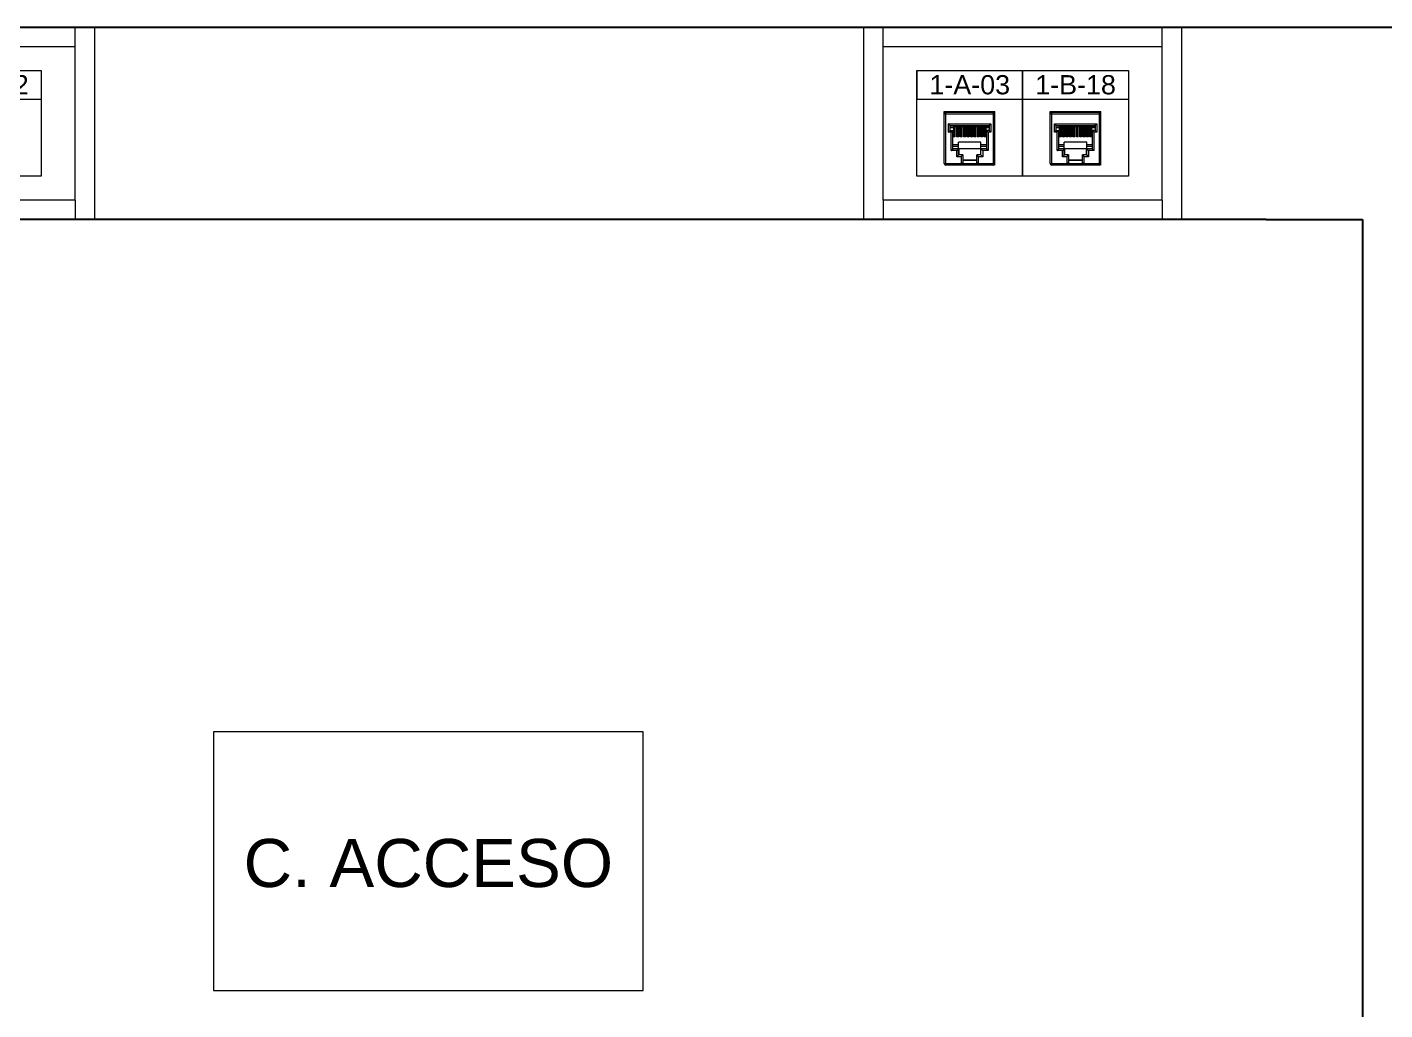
# Model space of a CAD drawing. Header units: millimetres. Extents: x 1256 to 2931, y 3298 to 3694.
# Drawn here: x 1344.9 to 1415.5, y 3485.1 to 3536.2 of the extents above; entities that cross this region are included whole.
import ezdxf

# ---------------------------------------------------------------- set-up
doc = ezdxf.new("R2010")
doc.units = ezdxf.units.MM
for name, color, linetype, lineweight in [('(B) 1U - NVR', 250, 'Continuous', 5), ('Canales', 250, 'Continuous', 25), ('Roseta', 250, 'Continuous', 5)]:
    doc.layers.add(name, color=color, linetype=linetype, lineweight=lineweight)
doc.styles.get("Standard").update_dxf_attribs({"font": 'Arial.ttf'})
pattern_1 = [(45, (-115.7926, -110.148788), (-0.03132663, 0.03132663), [])]
pattern_2 = [(45, (-110.2926, -110.148788), (-0.03132663, 0.03132663), [])]
pattern_3 = [(45, (1272.605396, 3416.090486), (-0.03132663, 0.03132663), [])]
pattern_4 = [(45, (1278.105396, 3416.090486), (-0.03132663, 0.03132663), [])]

# ---------------------------------------------------------------- blocks, each defined once
blk = doc.blocks.new('Roseta 4U - Legrand Mosaic Canal')
at = {"layer": 'Roseta'}
h = blk.add_hatch(dxfattribs=at)
h.set_pattern_fill('ANSI31', color=256, scale=0.013954, style=0)
h.set_pattern_definition(pattern_1)
h.paths.add_polyline_path([(4.928, 4.873), (4.869, 4.873), (4.853, 4.872), (4.853, 4.296), (4.928, 4.296)])
h = blk.add_hatch(dxfattribs=at)
h.set_pattern_fill('ANSI31', color=256, scale=0.013954, style=0)
h.set_pattern_definition(pattern_1)
h.paths.add_polyline_path([(5.105, 4.873), (5.043, 4.873), (5.031, 4.872), (5.031, 4.296), (5.105, 4.296)])
h.paths.add_polyline_path([(5.282, 4.873), (5.207, 4.873), (5.207, 4.296), (5.282, 4.296)])
h.paths.add_polyline_path([(5.46, 4.873), (5.385, 4.873), (5.385, 4.296), (5.46, 4.296)])
h.paths.add_polyline_path([(5.636, 4.873), (5.561, 4.873), (5.561, 4.296), (5.636, 4.296)])
h.paths.add_polyline_path([(5.739, 4.296), (5.814, 4.296), (5.814, 4.873), (5.739, 4.873)])
h.paths.add_polyline_path([(5.917, 4.296), (5.992, 4.296), (5.992, 4.873), (5.917, 4.873)])
h = blk.add_hatch(dxfattribs=at)
h.set_pattern_fill('ANSI31', color=256, scale=0.013954, style=0)
h.set_pattern_definition(pattern_1)
h.paths.add_polyline_path([(6.098, 4.296), (6.172, 4.296), (6.172, 4.873), (6.168, 4.873), (6.098, 4.873)])
h = blk.add_hatch(dxfattribs=at)
h.set_pattern_fill('ANSI31', color=256, scale=0.013954, style=0)
h.set_pattern_definition(pattern_2)
h.paths.add_polyline_path([(10.428, 4.873), (10.369, 4.873), (10.353, 4.872), (10.353, 4.296), (10.428, 4.296)])
h = blk.add_hatch(dxfattribs=at)
h.set_pattern_fill('ANSI31', color=256, scale=0.013954, style=0)
h.set_pattern_definition(pattern_2)
h.paths.add_polyline_path([(10.605, 4.873), (10.543, 4.873), (10.531, 4.872), (10.531, 4.296), (10.605, 4.296)])
h.paths.add_polyline_path([(10.782, 4.873), (10.707, 4.873), (10.707, 4.296), (10.782, 4.296)])
h.paths.add_polyline_path([(10.96, 4.873), (10.885, 4.873), (10.885, 4.296), (10.96, 4.296)])
h.paths.add_polyline_path([(11.136, 4.873), (11.061, 4.873), (11.061, 4.296), (11.136, 4.296)])
h.paths.add_polyline_path([(11.239, 4.296), (11.314, 4.296), (11.314, 4.873), (11.239, 4.873)])
h.paths.add_polyline_path([(11.417, 4.296), (11.492, 4.296), (11.492, 4.873), (11.417, 4.873)])
h = blk.add_hatch(dxfattribs=at)
h.set_pattern_fill('ANSI31', color=256, scale=0.013954, style=0)
h.set_pattern_definition(pattern_2)
h.paths.add_polyline_path([(11.598, 4.296), (11.672, 4.296), (11.672, 4.873), (11.668, 4.873), (11.598, 4.873)])
for p, q in [((0, 10), (16.52, 10)), ((0, 0), (0, 10)), ((1, 1), (1, 10)), ((15.52, 1), (15.52, 10)), ((16.52, 10), (16.52, 0)), ((1, 9), (15.52, 9)), ((2.76, 7.75), (8.26, 7.75)), ((2.76, 2.25), (2.76, 7.75)), ((2.76, 7.75), (2.76, 6.25)), ((8.26, 7.75), (8.26, 2.25)), ((8.26, 7.75), (13.76, 7.75)), ((8.26, 2.25), (8.26, 7.75)), ((8.26, 2.25), (8.26, 7.75)), ((13.76, 7.75), (13.76, 2.25)), ((2.76, 6.25), (13.76, 6.25)), ((4.184, 5.619), (6.818, 5.619)), ((9.684, 5.619), (12.318, 5.619)), ((6.748, 2.829), (4.272, 2.829)), ((12.248, 2.829), (9.772, 2.829)), ((8.26, 2.25), (2.76, 2.25)), ((13.76, 2.25), (8.26, 2.25)), ((15.52, 1), (1, 1)), ((1, 1), (1, 0)), ((15.52, 1), (15.52, 0)), ((16.52, 0), (0, 0))]:
    blk.add_line(p, q, dxfattribs=at)
at = {"layer": 'Roseta', "linetype": 'Continuous'}
for p, q in [((4.184, 2.916), (4.184, 5.619)), ((4.184, 5.497), (6.818, 5.497)), ((4.272, 2.829), (4.272, 5.619)), ((4.272, 5.584), (6.748, 5.584)), ((4.411, 4.972), (6.609, 4.972)), ((4.411, 4.538), (4.411, 4.972)), ((6.609, 4.972), (6.609, 4.538)), ((6.748, 2.829), (6.748, 5.619)), ((6.818, 2.829), (6.818, 5.619)), ((9.684, 2.916), (9.684, 5.619)), ((9.684, 5.497), (12.318, 5.497)), ((9.772, 2.829), (9.772, 5.619)), ((9.772, 5.584), (12.248, 5.584)), ((9.911, 4.972), (12.109, 4.972)), ((9.911, 4.538), (9.911, 4.972)), ((12.109, 4.972), (12.109, 4.538)), ((12.248, 2.829), (12.248, 5.619)), ((12.318, 2.829), (12.318, 5.619)), ((4.551, 4.538), (4.411, 4.538)), ((4.498, 4.884), (6.522, 4.884)), ((4.498, 4.625), (4.498, 4.884)), ((4.498, 4.884), (4.498, 4.884)), ((4.498, 4.873), (6.522, 4.873)), ((4.498, 4.833), (4.507, 4.833)), ((4.498, 4.625), (4.673, 4.625)), ((4.507, 4.756), (4.507, 4.873)), ((4.682, 4.843), (4.507, 4.843)), ((4.682, 4.756), (4.507, 4.756)), ((4.551, 3.579), (4.551, 4.538)), ((4.638, 3.666), (4.638, 4.625)), ((4.673, 4.756), (4.673, 4.296)), ((4.757, 4.296), (4.673, 4.296)), ((4.682, 4.296), (4.682, 4.873)), ((4.69, 4.873), (4.69, 4.296)), ((4.757, 4.296), (4.757, 4.833)), ((4.757, 4.833), (4.839, 4.833)), ((4.839, 4.832), (4.757, 4.832)), ((4.839, 4.296), (4.839, 4.833)), ((4.935, 4.296), (4.839, 4.296)), ((4.847, 4.873), (4.847, 4.296)), ((4.853, 4.873), (4.853, 4.296)), ((4.869, 4.873), (4.853, 4.872)), ((4.928, 4.873), (4.928, 4.296)), ((4.935, 4.296), (4.935, 4.833)), ((4.935, 4.833), (5.017, 4.833)), ((5.017, 4.832), (4.935, 4.832)), ((5.017, 4.296), (5.017, 4.833)), ((5.113, 4.296), (5.017, 4.296)), ((5.025, 4.873), (5.025, 4.296)), ((5.031, 4.873), (5.031, 4.296)), ((5.043, 4.873), (5.031, 4.872)), ((5.105, 4.873), (5.105, 4.296)), ((5.113, 4.296), (5.113, 4.833)), ((5.113, 4.833), (5.195, 4.833)), ((5.195, 4.832), (5.113, 4.832)), ((5.195, 4.296), (5.195, 4.833)), ((5.291, 4.296), (5.195, 4.296)), ((5.204, 4.873), (5.204, 4.296)), ((5.207, 4.873), (5.207, 4.296)), ((5.282, 4.873), (5.282, 4.296)), ((5.291, 4.296), (5.291, 4.833)), ((5.291, 4.833), (5.373, 4.833)), ((5.373, 4.832), (5.291, 4.832)), ((5.373, 4.296), (5.373, 4.833)), ((5.469, 4.296), (5.373, 4.296)), ((5.382, 4.873), (5.382, 4.296)), ((5.385, 4.873), (5.385, 4.296)), ((5.46, 4.873), (5.46, 4.296)), ((5.469, 4.296), (5.469, 4.833)), ((5.469, 4.833), (5.551, 4.833)), ((5.551, 4.832), (5.469, 4.832)), ((5.551, 4.296), (5.551, 4.833)), ((5.647, 4.296), (5.551, 4.296)), ((5.561, 4.873), (5.561, 4.296)), ((5.636, 4.873), (5.636, 4.296)), ((5.637, 4.873), (5.637, 4.296)), ((5.647, 4.296), (5.647, 4.833)), ((5.647, 4.833), (5.729, 4.833)), ((5.729, 4.832), (5.647, 4.832)), ((5.729, 4.296), (5.729, 4.833)), ((5.825, 4.296), (5.729, 4.296)), ((5.739, 4.873), (5.739, 4.296)), ((5.814, 4.873), (5.814, 4.296)), ((5.815, 4.873), (5.815, 4.296)), ((5.825, 4.296), (5.825, 4.833)), ((5.825, 4.833), (5.907, 4.833)), ((5.907, 4.832), (5.825, 4.832)), ((5.907, 4.296), (5.907, 4.833)), ((6.003, 4.296), (5.907, 4.296)), ((5.917, 4.873), (5.917, 4.296)), ((5.992, 4.873), (5.992, 4.296)), ((5.996, 4.873), (5.996, 4.296)), ((6.003, 4.296), (6.003, 4.833)), ((6.003, 4.833), (6.085, 4.833)), ((6.085, 4.832), (6.003, 4.832)), ((6.085, 4.296), (6.085, 4.833)), ((6.181, 4.296), (6.085, 4.296)), ((6.098, 4.873), (6.098, 4.296)), ((6.172, 4.873), (6.168, 4.873)), ((6.172, 4.873), (6.172, 4.296)), ((6.172, 4.873), (6.172, 4.873)), ((6.176, 4.873), (6.176, 4.296)), ((6.181, 4.296), (6.181, 4.833)), ((6.181, 4.833), (6.263, 4.833)), ((6.263, 4.832), (6.181, 4.832)), ((6.263, 4.296), (6.263, 4.833)), ((6.347, 4.296), (6.263, 4.296)), ((6.33, 4.296), (6.33, 4.873)), ((6.338, 4.296), (6.338, 4.873)), ((6.338, 4.843), (6.513, 4.843)), ((6.513, 4.756), (6.338, 4.756)), ((6.347, 4.756), (6.347, 4.296)), ((6.522, 4.625), (6.347, 4.625)), ((6.382, 4.625), (6.382, 3.666)), ((6.609, 4.538), (6.469, 4.538)), ((6.469, 4.538), (6.469, 3.579)), ((6.513, 4.756), (6.513, 4.873)), ((6.522, 4.833), (6.513, 4.833)), ((6.522, 4.884), (6.522, 4.625)), ((6.522, 4.884), (6.522, 4.884)), ((10.051, 4.538), (9.911, 4.538)), ((9.998, 4.884), (12.022, 4.884)), ((9.998, 4.625), (9.998, 4.884)), ((9.998, 4.884), (9.998, 4.884)), ((9.998, 4.873), (12.022, 4.873)), ((9.998, 4.833), (10.007, 4.833)), ((9.998, 4.625), (10.173, 4.625)), ((10.007, 4.756), (10.007, 4.873)), ((10.182, 4.843), (10.007, 4.843)), ((10.182, 4.756), (10.007, 4.756)), ((10.051, 3.579), (10.051, 4.538)), ((10.138, 3.666), (10.138, 4.625)), ((10.173, 4.756), (10.173, 4.296)), ((10.257, 4.296), (10.173, 4.296)), ((10.182, 4.296), (10.182, 4.873)), ((10.19, 4.873), (10.19, 4.296)), ((10.257, 4.296), (10.257, 4.833)), ((10.257, 4.833), (10.339, 4.833)), ((10.339, 4.832), (10.257, 4.832)), ((10.339, 4.296), (10.339, 4.833)), ((10.435, 4.296), (10.339, 4.296)), ((10.347, 4.873), (10.347, 4.296)), ((10.353, 4.873), (10.353, 4.296)), ((10.369, 4.873), (10.353, 4.872)), ((10.428, 4.873), (10.428, 4.296)), ((10.435, 4.296), (10.435, 4.833)), ((10.435, 4.833), (10.517, 4.833)), ((10.517, 4.832), (10.435, 4.832)), ((10.517, 4.296), (10.517, 4.833)), ((10.613, 4.296), (10.517, 4.296)), ((10.525, 4.873), (10.525, 4.296)), ((10.531, 4.873), (10.531, 4.296)), ((10.543, 4.873), (10.531, 4.872)), ((10.605, 4.873), (10.605, 4.296)), ((10.613, 4.296), (10.613, 4.833)), ((10.613, 4.833), (10.695, 4.833)), ((10.695, 4.832), (10.613, 4.832)), ((10.695, 4.296), (10.695, 4.833)), ((10.791, 4.296), (10.695, 4.296)), ((10.704, 4.873), (10.704, 4.296)), ((10.707, 4.873), (10.707, 4.296)), ((10.782, 4.873), (10.782, 4.296)), ((10.791, 4.296), (10.791, 4.833)), ((10.791, 4.833), (10.873, 4.833)), ((10.873, 4.832), (10.791, 4.832)), ((10.873, 4.296), (10.873, 4.833)), ((10.969, 4.296), (10.873, 4.296)), ((10.882, 4.873), (10.882, 4.296)), ((10.885, 4.873), (10.885, 4.296)), ((10.96, 4.873), (10.96, 4.296)), ((10.969, 4.296), (10.969, 4.833)), ((10.969, 4.833), (11.051, 4.833)), ((11.051, 4.832), (10.969, 4.832)), ((11.051, 4.296), (11.051, 4.833)), ((11.147, 4.296), (11.051, 4.296)), ((11.061, 4.873), (11.061, 4.296)), ((11.136, 4.873), (11.136, 4.296)), ((11.137, 4.873), (11.137, 4.296)), ((11.147, 4.296), (11.147, 4.833)), ((11.147, 4.833), (11.229, 4.833)), ((11.229, 4.832), (11.147, 4.832)), ((11.229, 4.296), (11.229, 4.833)), ((11.325, 4.296), (11.229, 4.296)), ((11.239, 4.873), (11.239, 4.296)), ((11.314, 4.873), (11.314, 4.296)), ((11.315, 4.873), (11.315, 4.296)), ((11.325, 4.296), (11.325, 4.833)), ((11.325, 4.833), (11.407, 4.833)), ((11.407, 4.832), (11.325, 4.832)), ((11.407, 4.296), (11.407, 4.833)), ((11.503, 4.296), (11.407, 4.296)), ((11.417, 4.873), (11.417, 4.296)), ((11.492, 4.873), (11.492, 4.296)), ((11.496, 4.873), (11.496, 4.296)), ((11.503, 4.296), (11.503, 4.833)), ((11.503, 4.833), (11.585, 4.833)), ((11.585, 4.832), (11.503, 4.832)), ((11.585, 4.296), (11.585, 4.833)), ((11.681, 4.296), (11.585, 4.296)), ((11.598, 4.873), (11.598, 4.296)), ((11.672, 4.873), (11.668, 4.873)), ((11.672, 4.873), (11.672, 4.296)), ((11.672, 4.873), (11.672, 4.873)), ((11.676, 4.873), (11.676, 4.296)), ((11.681, 4.296), (11.681, 4.833)), ((11.681, 4.833), (11.763, 4.833)), ((11.763, 4.832), (11.681, 4.832)), ((11.763, 4.296), (11.763, 4.833)), ((11.847, 4.296), (11.763, 4.296)), ((11.83, 4.296), (11.83, 4.873)), ((11.838, 4.296), (11.838, 4.873)), ((11.838, 4.843), (12.013, 4.843)), ((12.013, 4.756), (11.838, 4.756)), ((11.847, 4.756), (11.847, 4.296)), ((12.022, 4.625), (11.847, 4.625)), ((11.882, 4.625), (11.882, 3.666)), ((12.109, 4.538), (11.969, 4.538)), ((11.969, 4.538), (11.969, 3.579)), ((12.013, 4.756), (12.013, 4.873)), ((12.022, 4.833), (12.013, 4.833)), ((12.022, 4.884), (12.022, 4.625)), ((12.022, 4.884), (12.022, 4.884)), ((4.838, 3.579), (4.551, 3.579)), ((4.926, 3.875), (4.638, 3.875)), ((4.926, 3.788), (4.638, 3.788)), ((6.382, 3.666), (4.638, 3.666)), ((4.838, 3.265), (4.838, 3.579)), ((4.926, 3.352), (4.926, 4.015)), ((6.094, 4.015), (4.926, 4.015)), ((4.929, 3.666), (4.929, 3.352)), ((4.938, 3.666), (4.938, 3.352)), ((6.082, 3.352), (6.082, 3.666)), ((6.091, 3.352), (6.091, 3.666)), ((6.094, 3.352), (6.094, 4.015)), ((6.382, 3.875), (6.094, 3.875)), ((6.382, 3.788), (6.094, 3.788)), ((6.182, 3.579), (6.182, 3.265)), ((6.469, 3.579), (6.182, 3.579)), ((10.338, 3.579), (10.051, 3.579)), ((10.426, 3.875), (10.138, 3.875)), ((10.426, 3.788), (10.138, 3.788)), ((11.882, 3.666), (10.138, 3.666)), ((10.338, 3.265), (10.338, 3.579)), ((10.426, 3.352), (10.426, 4.015)), ((11.594, 4.015), (10.426, 4.015)), ((10.429, 3.666), (10.429, 3.352)), ((10.438, 3.666), (10.438, 3.352)), ((11.582, 3.352), (11.582, 3.666)), ((11.591, 3.352), (11.591, 3.666)), ((11.594, 3.352), (11.594, 4.015)), ((11.882, 3.875), (11.594, 3.875)), ((11.882, 3.788), (11.594, 3.788)), ((11.682, 3.579), (11.682, 3.265)), ((11.969, 3.579), (11.682, 3.579)), ((4.184, 2.916), (6.818, 2.916)), ((5.057, 3.265), (4.838, 3.265)), ((5.144, 3.352), (4.926, 3.352)), ((5.057, 3.265), (5.057, 2.916)), ((5.144, 3.352), (5.144, 2.941)), ((5.144, 3.108), (5.876, 3.108)), ((5.144, 3.099), (5.876, 3.099)), ((5.144, 3.09), (5.876, 3.09)), ((5.876, 2.941), (5.876, 3.352)), ((6.094, 3.352), (5.876, 3.352)), ((5.963, 2.916), (5.963, 3.265)), ((6.182, 3.265), (5.963, 3.265)), ((9.684, 2.916), (12.318, 2.916)), ((10.557, 3.265), (10.338, 3.265)), ((10.644, 3.352), (10.426, 3.352)), ((10.557, 3.265), (10.557, 2.916)), ((10.644, 3.352), (10.644, 2.941)), ((10.644, 3.108), (11.376, 3.108)), ((10.644, 3.099), (11.376, 3.099)), ((10.644, 3.09), (11.376, 3.09)), ((11.376, 2.941), (11.376, 3.352)), ((11.594, 3.352), (11.376, 3.352)), ((11.463, 2.916), (11.463, 3.265)), ((11.682, 3.265), (11.463, 3.265))]:
    blk.add_line(p, q, dxfattribs=at)
for centre, start, end in [((4.272, 5.497), 90, 180), ((6.748, 5.497), 36.23422, 90), ((9.772, 5.497), 90, 180), ((12.248, 5.497), 36.23422, 90), ((4.272, 2.916), 180, 270), ((6.748, 2.916), 270, 323.26635), ((9.772, 2.916), 180, 270), ((12.248, 2.916), 270, 323.26635)]:
    blk.add_arc(centre, 0.0872, start, end, dxfattribs=at)
for points, start_tangent, end_tangent in [([(4.498, 4.884), (4.495, 4.888), (4.488, 4.895), (4.478, 4.905), (4.466, 4.917), (4.453, 4.93), (4.439, 4.943), (4.425, 4.958), (4.411, 4.972)], (-0.707107, 0.707107), (-0.707107, 0.707107)), ([(6.522, 4.884), (6.525, 4.888), (6.532, 4.895), (6.542, 4.905), (6.554, 4.917), (6.567, 4.93), (6.581, 4.943), (6.595, 4.958), (6.609, 4.972)], (0.707107, 0.707107), (0.707107, 0.707107)), ([(9.998, 4.884), (9.995, 4.888), (9.988, 4.895), (9.978, 4.905), (9.966, 4.917), (9.953, 4.93), (9.939, 4.943), (9.925, 4.958), (9.911, 4.972)], (-0.707107, 0.707107), (-0.707107, 0.707107)), ([(12.022, 4.884), (12.025, 4.888), (12.032, 4.895), (12.042, 4.905), (12.054, 4.917), (12.067, 4.93), (12.081, 4.943), (12.095, 4.958), (12.109, 4.972)], (0.707107, 0.707107), (0.707107, 0.707107)), ([(4.411, 4.538), (4.425, 4.552), (4.44, 4.566), (4.454, 4.58), (4.467, 4.594), (4.479, 4.606), (4.489, 4.615), (4.496, 4.622), (4.498, 4.625)], (0.707107, 0.707107), (0.707107, 0.707107)), ([(4.551, 4.538), (4.565, 4.552), (4.579, 4.566), (4.593, 4.58), (4.606, 4.594), (4.618, 4.606), (4.628, 4.615), (4.635, 4.622), (4.638, 4.625)], (0.707107, 0.707107), (0.707107, 0.707107)), ([(6.469, 4.538), (6.455, 4.552), (6.441, 4.566), (6.427, 4.58), (6.414, 4.594), (6.402, 4.606), (6.392, 4.615), (6.385, 4.622), (6.382, 4.625)], (-0.707107, 0.707107), (-0.707107, 0.707107)), ([(6.609, 4.538), (6.595, 4.552), (6.58, 4.566), (6.566, 4.58), (6.553, 4.594), (6.541, 4.606), (6.531, 4.615), (6.524, 4.622), (6.522, 4.625)], (-0.707107, 0.707107), (-0.707107, 0.707107)), ([(9.911, 4.538), (9.925, 4.552), (9.94, 4.566), (9.954, 4.58), (9.967, 4.594), (9.979, 4.606), (9.989, 4.615), (9.996, 4.622), (9.998, 4.625)], (0.707107, 0.707107), (0.707107, 0.707107)), ([(10.051, 4.538), (10.065, 4.552), (10.079, 4.566), (10.093, 4.58), (10.106, 4.594), (10.118, 4.606), (10.128, 4.615), (10.135, 4.622), (10.138, 4.625)], (0.707107, 0.707107), (0.707107, 0.707107)), ([(11.969, 4.538), (11.955, 4.552), (11.941, 4.566), (11.927, 4.58), (11.914, 4.594), (11.902, 4.606), (11.892, 4.615), (11.885, 4.622), (11.882, 4.625)], (-0.707107, 0.707107), (-0.707107, 0.707107)), ([(12.109, 4.538), (12.095, 4.552), (12.08, 4.566), (12.066, 4.58), (12.053, 4.594), (12.041, 4.606), (12.031, 4.615), (12.024, 4.622), (12.022, 4.625)], (-0.707107, 0.707107), (-0.707107, 0.707107)), ([(4.551, 3.579), (4.565, 3.593), (4.579, 3.607), (4.593, 3.621), (4.606, 3.634), (4.618, 3.646), (4.628, 3.656), (4.635, 3.663), (4.638, 3.666)], (0.707107, 0.707107), (0.707107, 0.707107)), ([(4.838, 3.579), (4.853, 3.593), (4.867, 3.607), (4.881, 3.621), (4.894, 3.634), (4.906, 3.646), (4.916, 3.656), (4.923, 3.663), (4.926, 3.666)], (0.707107, 0.707107), (0.707107, 0.707107)), ([(6.182, 3.579), (6.167, 3.593), (6.153, 3.607), (6.139, 3.621), (6.126, 3.634), (6.114, 3.646), (6.104, 3.656), (6.097, 3.663), (6.094, 3.666)], (-0.707107, 0.707107), (-0.707107, 0.707107)), ([(6.469, 3.579), (6.455, 3.593), (6.441, 3.607), (6.427, 3.621), (6.414, 3.634), (6.402, 3.646), (6.392, 3.656), (6.385, 3.663), (6.382, 3.666)], (-0.707107, 0.707107), (-0.707107, 0.707107)), ([(10.051, 3.579), (10.065, 3.593), (10.079, 3.607), (10.093, 3.621), (10.106, 3.634), (10.118, 3.646), (10.128, 3.656), (10.135, 3.663), (10.138, 3.666)], (0.707107, 0.707107), (0.707107, 0.707107)), ([(10.338, 3.579), (10.353, 3.593), (10.367, 3.607), (10.381, 3.621), (10.394, 3.634), (10.406, 3.646), (10.416, 3.656), (10.423, 3.663), (10.426, 3.666)], (0.707107, 0.707107), (0.707107, 0.707107)), ([(11.682, 3.579), (11.667, 3.593), (11.653, 3.607), (11.639, 3.621), (11.626, 3.634), (11.614, 3.646), (11.604, 3.656), (11.597, 3.663), (11.594, 3.666)], (-0.707107, 0.707107), (-0.707107, 0.707107)), ([(11.969, 3.579), (11.955, 3.593), (11.941, 3.607), (11.927, 3.621), (11.914, 3.634), (11.902, 3.646), (11.892, 3.656), (11.885, 3.663), (11.882, 3.666)], (-0.707107, 0.707107), (-0.707107, 0.707107)), ([(4.838, 3.265), (4.853, 3.279), (4.867, 3.293), (4.881, 3.307), (4.894, 3.32), (4.906, 3.332), (4.916, 3.342), (4.923, 3.349), (4.926, 3.352)], (0.707107, 0.707107), (0.707107, 0.707107)), ([(5.057, 3.265), (5.071, 3.279), (5.085, 3.293), (5.099, 3.307), (5.112, 3.32), (5.124, 3.332), (5.134, 3.342), (5.141, 3.349), (5.144, 3.352)], (0.707107, 0.707107), (0.707107, 0.707107)), ([(5.144, 2.941), (5.141, 2.935), (5.132, 2.928), (5.118, 2.923), (5.1, 2.919), (5.078, 2.917), (5.057, 2.916)], (0, -1), (-1, 0)), ([(5.963, 3.265), (5.949, 3.279), (5.935, 3.293), (5.921, 3.307), (5.908, 3.32), (5.896, 3.332), (5.886, 3.342), (5.879, 3.349), (5.876, 3.352)], (-0.707107, 0.707107), (-0.707107, 0.707107)), ([(5.963, 2.916), (5.942, 2.917), (5.92, 2.919), (5.902, 2.923), (5.888, 2.928), (5.879, 2.935), (5.876, 2.941)], (-1, 0), (0, 1)), ([(6.182, 3.265), (6.167, 3.279), (6.153, 3.293), (6.139, 3.307), (6.126, 3.32), (6.114, 3.332), (6.104, 3.342), (6.097, 3.349), (6.094, 3.352)], (-0.707107, 0.707107), (-0.707107, 0.707107)), ([(10.338, 3.265), (10.353, 3.279), (10.367, 3.293), (10.381, 3.307), (10.394, 3.32), (10.406, 3.332), (10.416, 3.342), (10.423, 3.349), (10.426, 3.352)], (0.707107, 0.707107), (0.707107, 0.707107)), ([(10.557, 3.265), (10.571, 3.279), (10.585, 3.293), (10.599, 3.307), (10.612, 3.32), (10.624, 3.332), (10.634, 3.342), (10.641, 3.349), (10.644, 3.352)], (0.707107, 0.707107), (0.707107, 0.707107)), ([(10.644, 2.941), (10.641, 2.935), (10.632, 2.928), (10.618, 2.923), (10.6, 2.919), (10.578, 2.917), (10.557, 2.916)], (0, -1), (-1, 0)), ([(11.463, 3.265), (11.449, 3.279), (11.435, 3.293), (11.421, 3.307), (11.408, 3.32), (11.396, 3.332), (11.386, 3.342), (11.379, 3.349), (11.376, 3.352)], (-0.707107, 0.707107), (-0.707107, 0.707107)), ([(11.463, 2.916), (11.442, 2.917), (11.42, 2.919), (11.402, 2.923), (11.388, 2.928), (11.379, 2.935), (11.376, 2.941)], (-1, 0), (0, 1)), ([(11.682, 3.265), (11.667, 3.279), (11.653, 3.293), (11.639, 3.307), (11.626, 3.32), (11.614, 3.332), (11.604, 3.342), (11.597, 3.349), (11.594, 3.352)], (-0.707107, 0.707107), (-0.707107, 0.707107))]:
    blk.add_spline(points, degree=3, dxfattribs=dict(at, start_tangent=start_tangent, end_tangent=end_tangent))
at = {"layer": 'Roseta', "char_height": 1, "attachment_point": 5}
for s, insert in [('1-A-01', (5.51, 6.999)), ('1-A-02', (11.01, 6.999))]:
    blk.add_mtext_dynamic_manual_height_columns(s, width=5.5, gutter_width=12.5, heights=[1.5], dxfattribs=dict(at, insert=insert))

msp = doc.modelspace()

# ---------------------------------------------------------------- hatches: boundary and pattern name
at = {"layer": 'Roseta'}
h = msp.add_hatch(dxfattribs=at)
h.set_pattern_fill('ANSI31', color=256, scale=0.013954, style=0)
h.set_pattern_definition(pattern_3)
h.paths.add_polyline_path([(1393.326, 3531.112), (1393.267, 3531.112), (1393.251, 3531.111), (1393.251, 3530.535), (1393.326, 3530.535)])
h = msp.add_hatch(dxfattribs=at)
h.set_pattern_fill('ANSI31', color=256, scale=0.013954, style=0)
h.set_pattern_definition(pattern_3)
h.paths.add_polyline_path([(1393.503, 3531.112), (1393.441, 3531.112), (1393.429, 3531.111), (1393.429, 3530.535), (1393.503, 3530.535)])
h.paths.add_polyline_path([(1393.68, 3531.112), (1393.605, 3531.112), (1393.605, 3530.535), (1393.68, 3530.535)])
h.paths.add_polyline_path([(1393.858, 3531.112), (1393.783, 3531.112), (1393.783, 3530.535), (1393.858, 3530.535)])
h.paths.add_polyline_path([(1394.034, 3531.112), (1393.959, 3531.112), (1393.959, 3530.535), (1394.034, 3530.535)])
h.paths.add_polyline_path([(1394.137, 3530.535), (1394.212, 3530.535), (1394.212, 3531.112), (1394.137, 3531.112)])
h.paths.add_polyline_path([(1394.315, 3530.535), (1394.39, 3530.535), (1394.39, 3531.112), (1394.315, 3531.112)])
h = msp.add_hatch(dxfattribs=at)
h.set_pattern_fill('ANSI31', color=256, scale=0.013954, style=0)
h.set_pattern_definition(pattern_3)
h.paths.add_polyline_path([(1394.496, 3530.535), (1394.57, 3530.535), (1394.57, 3531.112), (1394.566, 3531.112), (1394.496, 3531.112)])
h = msp.add_hatch(dxfattribs=at)
h.set_pattern_fill('ANSI31', color=256, scale=0.013954, style=0)
h.set_pattern_definition(pattern_4)
h.paths.add_polyline_path([(1398.826, 3531.112), (1398.767, 3531.112), (1398.751, 3531.111), (1398.751, 3530.535), (1398.826, 3530.535)])
h = msp.add_hatch(dxfattribs=at)
h.set_pattern_fill('ANSI31', color=256, scale=0.013954, style=0)
h.set_pattern_definition(pattern_4)
h.paths.add_polyline_path([(1399.003, 3531.112), (1398.941, 3531.112), (1398.929, 3531.111), (1398.929, 3530.535), (1399.003, 3530.535)])
h.paths.add_polyline_path([(1399.18, 3531.112), (1399.105, 3531.112), (1399.105, 3530.535), (1399.18, 3530.535)])
h.paths.add_polyline_path([(1399.358, 3531.112), (1399.283, 3531.112), (1399.283, 3530.535), (1399.358, 3530.535)])
h.paths.add_polyline_path([(1399.534, 3531.112), (1399.459, 3531.112), (1399.459, 3530.535), (1399.534, 3530.535)])
h.paths.add_polyline_path([(1399.637, 3530.535), (1399.712, 3530.535), (1399.712, 3531.112), (1399.637, 3531.112)])
h.paths.add_polyline_path([(1399.815, 3530.535), (1399.89, 3530.535), (1399.89, 3531.112), (1399.815, 3531.112)])
h = msp.add_hatch(dxfattribs=at)
h.set_pattern_fill('ANSI31', color=256, scale=0.013954, style=0)
h.set_pattern_definition(pattern_4)
h.paths.add_polyline_path([(1399.996, 3530.535), (1400.07, 3530.535), (1400.07, 3531.112), (1400.066, 3531.112), (1399.996, 3531.112)])

# ---------------------------------------------------------------- linework, layer by layer
at = {"layer": '(B) 1U - NVR'}
for p, q in [((1354.596, 3499.597), (1354.596, 3486.148)), ((1376.925, 3499.597), (1354.596, 3499.597)), ((1376.925, 3486.148), (1376.925, 3499.597)), ((1354.596, 3486.148), (1376.925, 3486.148))]:
    msp.add_line(p, q, dxfattribs=at)
at = {"layer": 'Canales'}
for p, q in [((1274.318, 3536.239), (1419.318, 3536.239)), ((1409.318, 3526.239), (1274.318, 3526.239)), ((1409.318, 3526.239), (1414.318, 3526.239)), ((1414.318, 3526.239), (1414.318, 3521.239)), ((1414.318, 3521.239), (1414.318, 3471.239))]:
    msp.add_line(p, q, dxfattribs=at)
at = {"layer": 'Roseta'}
for p, q in [((1388.398, 3536.239), (1404.918, 3536.239)), ((1388.398, 3526.239), (1388.398, 3536.239)), ((1389.398, 3527.239), (1389.398, 3536.239)), ((1403.918, 3527.239), (1403.918, 3536.239)), ((1404.918, 3536.239), (1404.918, 3526.239)), ((1389.398, 3535.239), (1403.918, 3535.239)), ((1391.158, 3533.989), (1396.658, 3533.989)), ((1391.158, 3528.489), (1391.158, 3533.989)), ((1391.158, 3533.989), (1391.158, 3532.489)), ((1396.658, 3533.989), (1396.658, 3528.489)), ((1396.658, 3533.989), (1402.158, 3533.989)), ((1396.658, 3528.489), (1396.658, 3533.989)), ((1396.658, 3528.489), (1396.658, 3533.989)), ((1402.158, 3533.989), (1402.158, 3528.489)), ((1391.158, 3532.489), (1402.158, 3532.489)), ((1392.582, 3531.859), (1395.216, 3531.859)), ((1398.082, 3531.859), (1400.716, 3531.859)), ((1395.146, 3529.068), (1392.67, 3529.068)), ((1400.646, 3529.068), (1398.17, 3529.068)), ((1396.658, 3528.489), (1391.158, 3528.489)), ((1402.158, 3528.489), (1396.658, 3528.489)), ((1403.918, 3527.239), (1389.398, 3527.239)), ((1389.398, 3527.239), (1389.398, 3526.239)), ((1403.918, 3527.239), (1403.918, 3526.239)), ((1404.918, 3526.239), (1388.398, 3526.239))]:
    msp.add_line(p, q, dxfattribs=at)
at = {"layer": 'Roseta', "linetype": 'Continuous'}
for p, q in [((1392.582, 3529.155), (1392.582, 3531.859)), ((1392.582, 3531.736), (1395.216, 3531.736)), ((1392.67, 3529.068), (1392.67, 3531.859)), ((1392.67, 3531.824), (1395.146, 3531.824)), ((1395.146, 3529.068), (1395.146, 3531.859)), ((1395.216, 3529.068), (1395.216, 3531.859)), ((1398.082, 3529.155), (1398.082, 3531.859)), ((1398.082, 3531.736), (1400.716, 3531.736)), ((1398.17, 3529.068), (1398.17, 3531.859)), ((1398.17, 3531.824), (1400.646, 3531.824)), ((1400.646, 3529.068), (1400.646, 3531.859)), ((1400.716, 3529.068), (1400.716, 3531.859)), ((1392.809, 3531.211), (1395.007, 3531.211)), ((1392.809, 3530.777), (1392.809, 3531.211)), ((1392.949, 3530.777), (1392.809, 3530.777)), ((1392.896, 3531.124), (1394.92, 3531.124)), ((1392.896, 3530.864), (1392.896, 3531.124)), ((1392.896, 3531.124), (1392.896, 3531.124)), ((1392.896, 3531.112), (1394.92, 3531.112)), ((1392.896, 3531.072), (1392.905, 3531.072)), ((1392.896, 3530.864), (1393.071, 3530.864)), ((1392.905, 3530.995), (1392.905, 3531.112)), ((1393.08, 3531.082), (1392.905, 3531.082)), ((1393.08, 3530.995), (1392.905, 3530.995)), ((1392.949, 3529.818), (1392.949, 3530.777)), ((1393.036, 3529.905), (1393.036, 3530.864)), ((1393.071, 3530.995), (1393.071, 3530.535)), ((1393.08, 3530.535), (1393.08, 3531.112)), ((1393.088, 3531.112), (1393.088, 3530.535)), ((1393.155, 3530.535), (1393.155, 3531.073)), ((1393.155, 3531.073), (1393.237, 3531.073)), ((1393.237, 3531.072), (1393.155, 3531.072)), ((1393.237, 3530.535), (1393.237, 3531.073)), ((1393.245, 3531.112), (1393.245, 3530.535)), ((1393.251, 3531.112), (1393.251, 3530.535)), ((1393.267, 3531.112), (1393.251, 3531.111)), ((1393.326, 3531.112), (1393.326, 3530.535)), ((1393.333, 3530.535), (1393.333, 3531.073)), ((1393.333, 3531.073), (1393.415, 3531.073)), ((1393.415, 3531.072), (1393.333, 3531.072)), ((1393.415, 3530.535), (1393.415, 3531.073)), ((1393.423, 3531.112), (1393.423, 3530.535)), ((1393.429, 3531.112), (1393.429, 3530.535)), ((1393.441, 3531.112), (1393.429, 3531.111)), ((1393.503, 3531.112), (1393.503, 3530.535)), ((1393.511, 3530.535), (1393.511, 3531.073)), ((1393.511, 3531.073), (1393.593, 3531.073)), ((1393.593, 3531.072), (1393.511, 3531.072)), ((1393.593, 3530.535), (1393.593, 3531.073)), ((1393.602, 3531.112), (1393.602, 3530.535)), ((1393.605, 3531.112), (1393.605, 3530.535)), ((1393.68, 3531.112), (1393.68, 3530.535)), ((1393.689, 3530.535), (1393.689, 3531.073)), ((1393.689, 3531.073), (1393.771, 3531.073)), ((1393.771, 3531.072), (1393.689, 3531.072)), ((1393.771, 3530.535), (1393.771, 3531.073)), ((1393.78, 3531.112), (1393.78, 3530.535)), ((1393.783, 3531.112), (1393.783, 3530.535)), ((1393.858, 3531.112), (1393.858, 3530.535)), ((1393.867, 3530.535), (1393.867, 3531.073)), ((1393.867, 3531.073), (1393.949, 3531.073)), ((1393.949, 3531.072), (1393.867, 3531.072)), ((1393.949, 3530.535), (1393.949, 3531.073)), ((1393.959, 3531.112), (1393.959, 3530.535)), ((1394.034, 3531.112), (1394.034, 3530.535)), ((1394.035, 3531.112), (1394.035, 3530.535)), ((1394.045, 3530.535), (1394.045, 3531.073)), ((1394.045, 3531.073), (1394.127, 3531.073)), ((1394.127, 3531.072), (1394.045, 3531.072)), ((1394.127, 3530.535), (1394.127, 3531.073)), ((1394.137, 3531.112), (1394.137, 3530.535)), ((1394.212, 3531.112), (1394.212, 3530.535)), ((1394.213, 3531.112), (1394.213, 3530.535)), ((1394.223, 3530.535), (1394.223, 3531.073)), ((1394.223, 3531.073), (1394.305, 3531.073)), ((1394.305, 3531.072), (1394.223, 3531.072)), ((1394.305, 3530.535), (1394.305, 3531.073)), ((1394.315, 3531.112), (1394.315, 3530.535)), ((1394.39, 3531.112), (1394.39, 3530.535)), ((1394.394, 3531.112), (1394.394, 3530.535)), ((1394.401, 3530.535), (1394.401, 3531.073)), ((1394.401, 3531.073), (1394.483, 3531.073)), ((1394.483, 3531.072), (1394.401, 3531.072)), ((1394.483, 3530.535), (1394.483, 3531.073)), ((1394.496, 3531.112), (1394.496, 3530.535)), ((1394.57, 3531.112), (1394.566, 3531.112)), ((1394.57, 3531.113), (1394.57, 3531.112)), ((1394.57, 3531.112), (1394.57, 3530.535)), ((1394.574, 3531.112), (1394.574, 3530.535)), ((1394.579, 3530.535), (1394.579, 3531.073)), ((1394.579, 3531.073), (1394.661, 3531.073)), ((1394.661, 3531.072), (1394.579, 3531.072)), ((1394.661, 3530.535), (1394.661, 3531.073)), ((1394.728, 3530.535), (1394.728, 3531.112)), ((1394.736, 3530.535), (1394.736, 3531.112)), ((1394.736, 3531.082), (1394.911, 3531.082)), ((1394.911, 3530.995), (1394.736, 3530.995)), ((1394.745, 3530.995), (1394.745, 3530.535)), ((1394.92, 3530.864), (1394.745, 3530.864)), ((1394.78, 3530.864), (1394.78, 3529.905)), ((1395.007, 3530.777), (1394.867, 3530.777)), ((1394.867, 3530.777), (1394.867, 3529.818)), ((1394.911, 3530.995), (1394.911, 3531.112)), ((1394.92, 3531.072), (1394.911, 3531.072)), ((1394.92, 3531.124), (1394.92, 3530.864)), ((1394.92, 3531.124), (1394.92, 3531.124)), ((1395.007, 3531.211), (1395.007, 3530.777)), ((1398.309, 3531.211), (1400.507, 3531.211)), ((1398.309, 3530.777), (1398.309, 3531.211)), ((1398.449, 3530.777), (1398.309, 3530.777)), ((1398.396, 3531.124), (1400.42, 3531.124)), ((1398.396, 3530.864), (1398.396, 3531.124)), ((1398.396, 3531.124), (1398.396, 3531.124)), ((1398.396, 3531.112), (1400.42, 3531.112)), ((1398.396, 3531.072), (1398.405, 3531.072)), ((1398.396, 3530.864), (1398.571, 3530.864)), ((1398.405, 3530.995), (1398.405, 3531.112)), ((1398.58, 3531.082), (1398.405, 3531.082)), ((1398.58, 3530.995), (1398.405, 3530.995)), ((1398.449, 3529.818), (1398.449, 3530.777)), ((1398.536, 3529.905), (1398.536, 3530.864)), ((1398.571, 3530.995), (1398.571, 3530.535)), ((1398.58, 3530.535), (1398.58, 3531.112)), ((1398.588, 3531.112), (1398.588, 3530.535)), ((1398.655, 3530.535), (1398.655, 3531.073)), ((1398.655, 3531.073), (1398.737, 3531.073)), ((1398.737, 3531.072), (1398.655, 3531.072)), ((1398.737, 3530.535), (1398.737, 3531.073)), ((1398.745, 3531.112), (1398.745, 3530.535)), ((1398.751, 3531.112), (1398.751, 3530.535)), ((1398.767, 3531.112), (1398.751, 3531.111)), ((1398.826, 3531.112), (1398.826, 3530.535)), ((1398.833, 3530.535), (1398.833, 3531.073)), ((1398.833, 3531.073), (1398.915, 3531.073)), ((1398.915, 3531.072), (1398.833, 3531.072)), ((1398.915, 3530.535), (1398.915, 3531.073)), ((1398.923, 3531.112), (1398.923, 3530.535)), ((1398.929, 3531.112), (1398.929, 3530.535)), ((1398.941, 3531.112), (1398.929, 3531.111)), ((1399.003, 3531.112), (1399.003, 3530.535)), ((1399.011, 3530.535), (1399.011, 3531.073)), ((1399.011, 3531.073), (1399.093, 3531.073)), ((1399.093, 3531.072), (1399.011, 3531.072)), ((1399.093, 3530.535), (1399.093, 3531.073)), ((1399.102, 3531.112), (1399.102, 3530.535)), ((1399.105, 3531.112), (1399.105, 3530.535)), ((1399.18, 3531.112), (1399.18, 3530.535)), ((1399.189, 3530.535), (1399.189, 3531.073)), ((1399.189, 3531.073), (1399.271, 3531.073)), ((1399.271, 3531.072), (1399.189, 3531.072)), ((1399.271, 3530.535), (1399.271, 3531.073)), ((1399.28, 3531.112), (1399.28, 3530.535)), ((1399.283, 3531.112), (1399.283, 3530.535)), ((1399.358, 3531.112), (1399.358, 3530.535)), ((1399.367, 3530.535), (1399.367, 3531.073)), ((1399.367, 3531.073), (1399.449, 3531.073)), ((1399.449, 3531.072), (1399.367, 3531.072)), ((1399.449, 3530.535), (1399.449, 3531.073)), ((1399.459, 3531.112), (1399.459, 3530.535)), ((1399.534, 3531.112), (1399.534, 3530.535)), ((1399.535, 3531.112), (1399.535, 3530.535)), ((1399.545, 3530.535), (1399.545, 3531.073)), ((1399.545, 3531.073), (1399.627, 3531.073)), ((1399.627, 3531.072), (1399.545, 3531.072)), ((1399.627, 3530.535), (1399.627, 3531.073)), ((1399.637, 3531.112), (1399.637, 3530.535)), ((1399.712, 3531.112), (1399.712, 3530.535)), ((1399.713, 3531.112), (1399.713, 3530.535)), ((1399.723, 3530.535), (1399.723, 3531.073)), ((1399.723, 3531.073), (1399.805, 3531.073)), ((1399.805, 3531.072), (1399.723, 3531.072)), ((1399.805, 3530.535), (1399.805, 3531.073)), ((1399.815, 3531.112), (1399.815, 3530.535)), ((1399.89, 3531.112), (1399.89, 3530.535)), ((1399.894, 3531.112), (1399.894, 3530.535)), ((1399.901, 3530.535), (1399.901, 3531.073)), ((1399.901, 3531.073), (1399.983, 3531.073)), ((1399.983, 3531.072), (1399.901, 3531.072)), ((1399.983, 3530.535), (1399.983, 3531.073)), ((1399.996, 3531.112), (1399.996, 3530.535)), ((1400.07, 3531.112), (1400.066, 3531.112)), ((1400.07, 3531.113), (1400.07, 3531.112)), ((1400.07, 3531.112), (1400.07, 3530.535)), ((1400.074, 3531.112), (1400.074, 3530.535)), ((1400.079, 3530.535), (1400.079, 3531.073)), ((1400.079, 3531.073), (1400.161, 3531.073)), ((1400.161, 3531.072), (1400.079, 3531.072)), ((1400.161, 3530.535), (1400.161, 3531.073)), ((1400.228, 3530.535), (1400.228, 3531.112)), ((1400.236, 3530.535), (1400.236, 3531.112)), ((1400.236, 3531.082), (1400.411, 3531.082)), ((1400.411, 3530.995), (1400.236, 3530.995)), ((1400.245, 3530.995), (1400.245, 3530.535)), ((1400.42, 3530.864), (1400.245, 3530.864)), ((1400.28, 3530.864), (1400.28, 3529.905)), ((1400.507, 3530.777), (1400.367, 3530.777)), ((1400.367, 3530.777), (1400.367, 3529.818)), ((1400.411, 3530.995), (1400.411, 3531.112)), ((1400.42, 3531.072), (1400.411, 3531.072)), ((1400.42, 3531.124), (1400.42, 3530.864)), ((1400.42, 3531.124), (1400.42, 3531.124)), ((1400.507, 3531.211), (1400.507, 3530.777)), ((1393.324, 3530.114), (1393.036, 3530.114)), ((1393.324, 3530.027), (1393.036, 3530.027)), ((1393.155, 3530.535), (1393.071, 3530.535)), ((1393.333, 3530.535), (1393.237, 3530.535)), ((1393.324, 3529.591), (1393.324, 3530.254)), ((1394.492, 3530.254), (1393.324, 3530.254)), ((1393.511, 3530.535), (1393.415, 3530.535)), ((1393.689, 3530.535), (1393.593, 3530.535)), ((1393.867, 3530.535), (1393.771, 3530.535)), ((1394.045, 3530.535), (1393.949, 3530.535)), ((1394.223, 3530.535), (1394.127, 3530.535)), ((1394.401, 3530.535), (1394.305, 3530.535)), ((1394.579, 3530.535), (1394.483, 3530.535)), ((1394.492, 3529.591), (1394.492, 3530.254)), ((1394.78, 3530.114), (1394.492, 3530.114)), ((1394.78, 3530.027), (1394.492, 3530.027)), ((1394.745, 3530.535), (1394.661, 3530.535)), ((1398.824, 3530.114), (1398.536, 3530.114)), ((1398.824, 3530.027), (1398.536, 3530.027)), ((1398.655, 3530.535), (1398.571, 3530.535)), ((1398.833, 3530.535), (1398.737, 3530.535)), ((1398.824, 3529.591), (1398.824, 3530.254)), ((1399.992, 3530.254), (1398.824, 3530.254)), ((1399.011, 3530.535), (1398.915, 3530.535)), ((1399.189, 3530.535), (1399.093, 3530.535)), ((1399.367, 3530.535), (1399.271, 3530.535)), ((1399.545, 3530.535), (1399.449, 3530.535)), ((1399.723, 3530.535), (1399.627, 3530.535)), ((1399.901, 3530.535), (1399.805, 3530.535)), ((1400.079, 3530.535), (1399.983, 3530.535)), ((1399.992, 3529.591), (1399.992, 3530.254)), ((1400.28, 3530.114), (1399.992, 3530.114)), ((1400.28, 3530.027), (1399.992, 3530.027)), ((1400.245, 3530.535), (1400.161, 3530.535)), ((1393.236, 3529.818), (1392.949, 3529.818)), ((1394.78, 3529.905), (1393.036, 3529.905)), ((1393.236, 3529.504), (1393.236, 3529.818)), ((1393.455, 3529.504), (1393.236, 3529.504)), ((1393.542, 3529.591), (1393.324, 3529.591)), ((1393.327, 3529.905), (1393.327, 3529.591)), ((1393.336, 3529.905), (1393.336, 3529.591)), ((1393.455, 3529.504), (1393.455, 3529.155)), ((1393.542, 3529.591), (1393.542, 3529.181)), ((1393.542, 3529.347), (1394.274, 3529.347)), ((1393.542, 3529.338), (1394.274, 3529.338)), ((1393.542, 3529.329), (1394.274, 3529.329)), ((1394.274, 3529.181), (1394.274, 3529.591)), ((1394.492, 3529.591), (1394.274, 3529.591)), ((1394.361, 3529.155), (1394.361, 3529.504)), ((1394.58, 3529.504), (1394.361, 3529.504)), ((1394.48, 3529.591), (1394.48, 3529.905)), ((1394.489, 3529.591), (1394.489, 3529.905)), ((1394.58, 3529.818), (1394.58, 3529.504)), ((1394.867, 3529.818), (1394.58, 3529.818)), ((1398.736, 3529.818), (1398.449, 3529.818)), ((1400.28, 3529.905), (1398.536, 3529.905)), ((1398.736, 3529.504), (1398.736, 3529.818)), ((1398.955, 3529.504), (1398.736, 3529.504)), ((1399.042, 3529.591), (1398.824, 3529.591)), ((1398.827, 3529.905), (1398.827, 3529.591)), ((1398.836, 3529.905), (1398.836, 3529.591)), ((1398.955, 3529.504), (1398.955, 3529.155)), ((1399.042, 3529.591), (1399.042, 3529.181)), ((1399.042, 3529.347), (1399.774, 3529.347)), ((1399.042, 3529.338), (1399.774, 3529.338)), ((1399.042, 3529.329), (1399.774, 3529.329)), ((1399.774, 3529.181), (1399.774, 3529.591)), ((1399.992, 3529.591), (1399.774, 3529.591)), ((1399.861, 3529.155), (1399.861, 3529.504)), ((1400.08, 3529.504), (1399.861, 3529.504)), ((1399.98, 3529.591), (1399.98, 3529.905)), ((1399.989, 3529.591), (1399.989, 3529.905)), ((1400.08, 3529.818), (1400.08, 3529.504)), ((1400.367, 3529.818), (1400.08, 3529.818)), ((1392.582, 3529.155), (1395.216, 3529.155)), ((1398.082, 3529.155), (1400.716, 3529.155))]:
    msp.add_line(p, q, dxfattribs=at)
for centre, start, end in [((1392.67, 3531.736), 90, 180), ((1395.146, 3531.736), 36.23422, 90), ((1398.17, 3531.736), 90, 180), ((1400.646, 3531.736), 36.23422, 90), ((1392.67, 3529.155), 180, 270), ((1395.146, 3529.155), 270, 323.26635), ((1398.17, 3529.155), 180, 270), ((1400.646, 3529.155), 270, 323.26635)]:
    msp.add_arc(centre, 0.0872, start, end, dxfattribs=at)
for points, start_tangent, end_tangent in [([(1392.896, 3531.124), (1392.893, 3531.127), (1392.886, 3531.134), (1392.876, 3531.144), (1392.864, 3531.156), (1392.851, 3531.169), (1392.837, 3531.183), (1392.823, 3531.197), (1392.809, 3531.211)], (-0.707107, 0.707107), (-0.707107, 0.707107)), ([(1392.809, 3530.777), (1392.823, 3530.791), (1392.838, 3530.806), (1392.852, 3530.82), (1392.865, 3530.833), (1392.877, 3530.845), (1392.887, 3530.855), (1392.894, 3530.862), (1392.896, 3530.864)], (0.707107, 0.707107), (0.707107, 0.707107)), ([(1392.949, 3530.777), (1392.963, 3530.791), (1392.977, 3530.806), (1392.991, 3530.82), (1393.004, 3530.833), (1393.016, 3530.845), (1393.026, 3530.855), (1393.033, 3530.862), (1393.036, 3530.864)], (0.707107, 0.707107), (0.707107, 0.707107)), ([(1394.867, 3530.777), (1394.853, 3530.791), (1394.839, 3530.806), (1394.825, 3530.82), (1394.812, 3530.833), (1394.8, 3530.845), (1394.79, 3530.855), (1394.783, 3530.862), (1394.78, 3530.864)], (-0.707107, 0.707107), (-0.707107, 0.707107)), ([(1394.92, 3531.124), (1394.923, 3531.127), (1394.93, 3531.134), (1394.94, 3531.144), (1394.952, 3531.156), (1394.965, 3531.169), (1394.979, 3531.183), (1394.993, 3531.197), (1395.007, 3531.211)], (0.707107, 0.707107), (0.707107, 0.707107)), ([(1395.007, 3530.777), (1394.993, 3530.791), (1394.978, 3530.806), (1394.964, 3530.82), (1394.951, 3530.833), (1394.939, 3530.845), (1394.929, 3530.855), (1394.922, 3530.862), (1394.92, 3530.864)], (-0.707107, 0.707107), (-0.707107, 0.707107)), ([(1398.396, 3531.124), (1398.393, 3531.127), (1398.386, 3531.134), (1398.376, 3531.144), (1398.364, 3531.156), (1398.351, 3531.169), (1398.337, 3531.183), (1398.323, 3531.197), (1398.309, 3531.211)], (-0.707107, 0.707107), (-0.707107, 0.707107)), ([(1398.309, 3530.777), (1398.323, 3530.791), (1398.338, 3530.806), (1398.352, 3530.82), (1398.365, 3530.833), (1398.377, 3530.845), (1398.387, 3530.855), (1398.394, 3530.862), (1398.396, 3530.864)], (0.707107, 0.707107), (0.707107, 0.707107)), ([(1398.449, 3530.777), (1398.463, 3530.791), (1398.477, 3530.806), (1398.491, 3530.82), (1398.504, 3530.833), (1398.516, 3530.845), (1398.526, 3530.855), (1398.533, 3530.862), (1398.536, 3530.864)], (0.707107, 0.707107), (0.707107, 0.707107)), ([(1400.367, 3530.777), (1400.353, 3530.791), (1400.339, 3530.806), (1400.325, 3530.82), (1400.312, 3530.833), (1400.3, 3530.845), (1400.29, 3530.855), (1400.283, 3530.862), (1400.28, 3530.864)], (-0.707107, 0.707107), (-0.707107, 0.707107)), ([(1400.42, 3531.124), (1400.423, 3531.127), (1400.43, 3531.134), (1400.44, 3531.144), (1400.452, 3531.156), (1400.465, 3531.169), (1400.479, 3531.183), (1400.493, 3531.197), (1400.507, 3531.211)], (0.707107, 0.707107), (0.707107, 0.707107)), ([(1400.507, 3530.777), (1400.493, 3530.791), (1400.478, 3530.806), (1400.464, 3530.82), (1400.451, 3530.833), (1400.439, 3530.845), (1400.429, 3530.855), (1400.422, 3530.862), (1400.42, 3530.864)], (-0.707107, 0.707107), (-0.707107, 0.707107)), ([(1392.949, 3529.818), (1392.963, 3529.832), (1392.977, 3529.846), (1392.991, 3529.86), (1393.004, 3529.874), (1393.016, 3529.885), (1393.026, 3529.895), (1393.033, 3529.902), (1393.036, 3529.905)], (0.707107, 0.707107), (0.707107, 0.707107)), ([(1393.236, 3529.818), (1393.251, 3529.832), (1393.265, 3529.846), (1393.279, 3529.86), (1393.292, 3529.874), (1393.304, 3529.885), (1393.314, 3529.895), (1393.321, 3529.902), (1393.324, 3529.905)], (0.707107, 0.707107), (0.707107, 0.707107)), ([(1393.236, 3529.504), (1393.251, 3529.518), (1393.265, 3529.532), (1393.279, 3529.546), (1393.292, 3529.56), (1393.304, 3529.572), (1393.314, 3529.581), (1393.321, 3529.588), (1393.324, 3529.591)], (0.707107, 0.707107), (0.707107, 0.707107)), ([(1393.455, 3529.504), (1393.469, 3529.518), (1393.483, 3529.532), (1393.497, 3529.546), (1393.51, 3529.56), (1393.522, 3529.572), (1393.532, 3529.581), (1393.539, 3529.588), (1393.542, 3529.591)], (0.707107, 0.707107), (0.707107, 0.707107)), ([(1394.361, 3529.504), (1394.347, 3529.518), (1394.333, 3529.532), (1394.319, 3529.546), (1394.306, 3529.56), (1394.294, 3529.572), (1394.284, 3529.581), (1394.277, 3529.588), (1394.274, 3529.591)], (-0.707107, 0.707107), (-0.707107, 0.707107)), ([(1394.58, 3529.818), (1394.565, 3529.832), (1394.551, 3529.846), (1394.537, 3529.86), (1394.524, 3529.874), (1394.512, 3529.885), (1394.502, 3529.895), (1394.495, 3529.902), (1394.492, 3529.905)], (-0.707107, 0.707107), (-0.707107, 0.707107)), ([(1394.58, 3529.504), (1394.565, 3529.518), (1394.551, 3529.532), (1394.537, 3529.546), (1394.524, 3529.56), (1394.512, 3529.572), (1394.502, 3529.581), (1394.495, 3529.588), (1394.492, 3529.591)], (-0.707107, 0.707107), (-0.707107, 0.707107)), ([(1394.867, 3529.818), (1394.853, 3529.832), (1394.839, 3529.846), (1394.825, 3529.86), (1394.812, 3529.874), (1394.8, 3529.885), (1394.79, 3529.895), (1394.783, 3529.902), (1394.78, 3529.905)], (-0.707107, 0.707107), (-0.707107, 0.707107)), ([(1398.449, 3529.818), (1398.463, 3529.832), (1398.477, 3529.846), (1398.491, 3529.86), (1398.504, 3529.874), (1398.516, 3529.885), (1398.526, 3529.895), (1398.533, 3529.902), (1398.536, 3529.905)], (0.707107, 0.707107), (0.707107, 0.707107)), ([(1398.736, 3529.818), (1398.751, 3529.832), (1398.765, 3529.846), (1398.779, 3529.86), (1398.792, 3529.874), (1398.804, 3529.885), (1398.814, 3529.895), (1398.821, 3529.902), (1398.824, 3529.905)], (0.707107, 0.707107), (0.707107, 0.707107)), ([(1398.736, 3529.504), (1398.751, 3529.518), (1398.765, 3529.532), (1398.779, 3529.546), (1398.792, 3529.56), (1398.804, 3529.572), (1398.814, 3529.581), (1398.821, 3529.588), (1398.824, 3529.591)], (0.707107, 0.707107), (0.707107, 0.707107)), ([(1398.955, 3529.504), (1398.969, 3529.518), (1398.983, 3529.532), (1398.997, 3529.546), (1399.01, 3529.56), (1399.022, 3529.572), (1399.032, 3529.581), (1399.039, 3529.588), (1399.042, 3529.591)], (0.707107, 0.707107), (0.707107, 0.707107)), ([(1399.861, 3529.504), (1399.847, 3529.518), (1399.833, 3529.532), (1399.819, 3529.546), (1399.806, 3529.56), (1399.794, 3529.572), (1399.784, 3529.581), (1399.777, 3529.588), (1399.774, 3529.591)], (-0.707107, 0.707107), (-0.707107, 0.707107)), ([(1400.08, 3529.818), (1400.065, 3529.832), (1400.051, 3529.846), (1400.037, 3529.86), (1400.024, 3529.874), (1400.012, 3529.885), (1400.002, 3529.895), (1399.995, 3529.902), (1399.992, 3529.905)], (-0.707107, 0.707107), (-0.707107, 0.707107)), ([(1400.08, 3529.504), (1400.065, 3529.518), (1400.051, 3529.532), (1400.037, 3529.546), (1400.024, 3529.56), (1400.012, 3529.572), (1400.002, 3529.581), (1399.995, 3529.588), (1399.992, 3529.591)], (-0.707107, 0.707107), (-0.707107, 0.707107)), ([(1400.367, 3529.818), (1400.353, 3529.832), (1400.339, 3529.846), (1400.325, 3529.86), (1400.312, 3529.874), (1400.3, 3529.885), (1400.29, 3529.895), (1400.283, 3529.902), (1400.28, 3529.905)], (-0.707107, 0.707107), (-0.707107, 0.707107)), ([(1393.542, 3529.181), (1393.539, 3529.174), (1393.53, 3529.168), (1393.516, 3529.162), (1393.498, 3529.158), (1393.476, 3529.156), (1393.455, 3529.155)], (0, -1), (-1, 0)), ([(1394.361, 3529.155), (1394.34, 3529.156), (1394.318, 3529.158), (1394.3, 3529.162), (1394.286, 3529.168), (1394.277, 3529.174), (1394.274, 3529.181)], (-1, 0), (0, 1)), ([(1399.042, 3529.181), (1399.039, 3529.174), (1399.03, 3529.168), (1399.016, 3529.162), (1398.998, 3529.158), (1398.976, 3529.156), (1398.955, 3529.155)], (0, -1), (-1, 0)), ([(1399.861, 3529.155), (1399.84, 3529.156), (1399.818, 3529.158), (1399.8, 3529.162), (1399.786, 3529.168), (1399.777, 3529.174), (1399.774, 3529.181)], (-1, 0), (0, 1))]:
    msp.add_spline(points, degree=3, dxfattribs=dict(at, start_tangent=start_tangent, end_tangent=end_tangent))

# ---------------------------------------------------------------- block references
at = {"layer": '(B) 1U - NVR'}
msp.add_blockref('Roseta 4U - Legrand Mosaic Canal', (1331.878, 3526.239), dxfattribs=at)

# ---------------------------------------------------------------- texts
at = {"layer": '(B) 1U - NVR', "insert": (1365.76, 3492.758), "char_height": 2.5, "attachment_point": 5}
msp.add_mtext_dynamic_manual_height_columns('C. ACCESO', width=22.32918, gutter_width=12.5, heights=[13.45], dxfattribs=at)
at = {"layer": 'Roseta', "char_height": 1, "attachment_point": 5}
for s, insert in [('1-A-03', (1393.908, 3533.238)), ('1-B-18', (1399.408, 3533.238))]:
    msp.add_mtext_dynamic_manual_height_columns(s, width=5.5, gutter_width=12.5, heights=[1.5], dxfattribs=dict(at, insert=insert))

doc.saveas('drawing.dxf')
